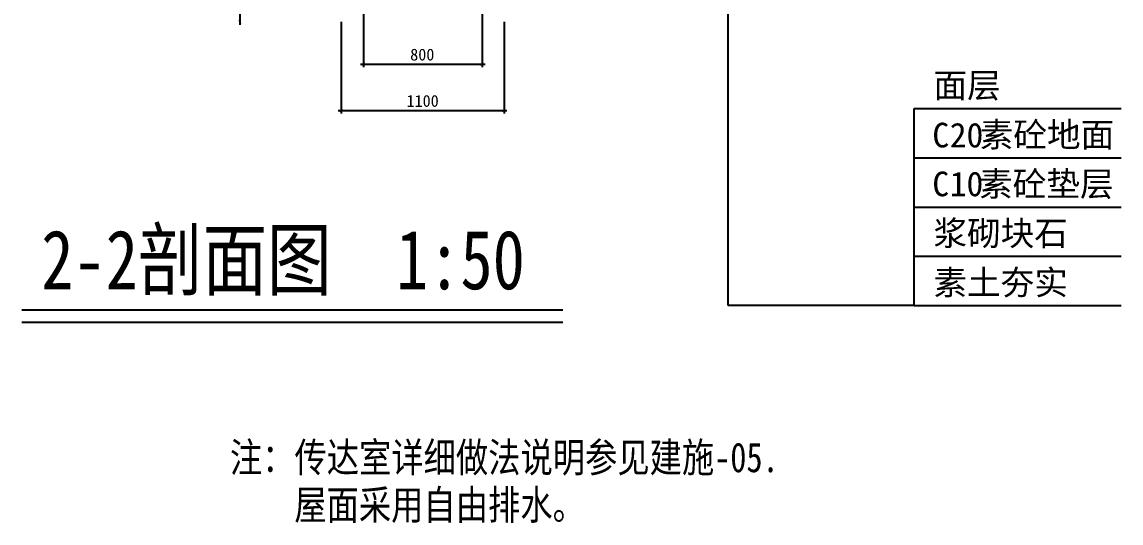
# Model space of a CAD drawing. Extents: x -747684 to -328837, y -438585 to -235181.
# Drawn here: x -339299 to -331870, y -252407 to -249017 of the extents above; entities that cross this region are included whole.
import ezdxf

# ---------------------------------------------------------------- set-up
doc = ezdxf.new("R2010")
doc.units = 0
doc.header["$LTSCALE"] = 100
doc.header["$MEASUREMENT"] = 0
doc.layers.get('0').update_dxf_attribs({"linetype": 'CONTINUOUS'})
doc.layers.get('DEFPOINTS').update_dxf_attribs({"linetype": 'CONTINUOUS'})
doc.layers.add('INSERT', color=7, linetype='CONTINUOUS')
doc.styles.get("Standard").update_dxf_attribs({"font": 'SimSun.ttf'})

# ---------------------------------------------------------------- blocks, each defined once
blk = doc.blocks.new('_ARCHTICK')
at = {"color": 0, "linetype": 'BYBLOCK', "const_width": 0.15}
blk.add_lwpolyline([(-0.5, -0.5), (0.5, 0.5)], dxfattribs=at)

msp = doc.modelspace()

# ---------------------------------------------------------------- linework, layer by layer
at = {"color": 2, "linetype": 'BYBLOCK'}
for p, q in [((-337826.9, -248227.2), (-337826.9, -249037.2)), ((-336990.7, -248467.2), (-336990.7, -249322.8)), ((-336188.9, -248462.7), (-336188.9, -249322.8)), ((-337140.7, -249017.2), (-337140.7, -249637.1)), ((-336040.7, -249017.2), (-336040.7, -249637.1)), ((-337010.7, -249302.8), (-336168.9, -249302.8)), ((-337160.7, -249617.1), (-336020.7, -249617.1))]:
    msp.add_line(p, q, dxfattribs=at)
at = {"color": 2, "linetype": 'CONTINUOUS'}
for p, q in [((-333269.2, -250936, -857.1), (-333269.2, -249602.7, -857.1)), ((-333269.2, -249602.7, -857.1), (-331870.1, -249602.7, -857.1)), ((-333269.2, -249936, -857.1), (-331870.1, -249936, -857.1)), ((-333269.2, -250269.3, -857.1), (-331870.1, -250269.3, -857.1)), ((-333269.2, -250602.7, -857.1), (-331870.1, -250602.7, -857.1)), ((-333269.2, -250936, -857.1), (-331870.1, -250936, -857.1))]:
    msp.add_line(p, q, dxfattribs=at)
at = {"color": 0, "linetype": 'BYBLOCK', "const_width": 3}
for points in [[(-336980.7, -249292.8), (-337000.7, -249312.8)], [(-336198.9, -249312.8), (-336178.9, -249292.8)]]:
    msp.add_lwpolyline(points, dxfattribs=at)
at = {"layer": 'DEFPOINTS', "color": 0, "linetype": 'BYBLOCK'}
for p in [(-336188.9, -249302.8), (-336040.7, -249617.1)]:
    msp.add_point(p, dxfattribs=at)
at = {"layer": 'INSERT', "color": 2}
for p, q in [((-334526.3, -250936, -857.1), (-334526.3, -247653.3, -857.1)), ((-333269.2, -250936, -857.1), (-334526.3, -250936, -857.1))]:
    msp.add_line(p, q, dxfattribs=at)
at = {"layer": 'INSERT', "color": 4}
msp.add_line((-339298.9, -250965.4, -1047.6), (-335644.1, -250965.4, -1047.6), dxfattribs=at)
at = {"layer": 'INSERT', "color": 7}
msp.add_line((-339298.9, -251047, -1047.6), (-335644.1, -251047, -1047.6), dxfattribs=at)

# ---------------------------------------------------------------- block references
at = {"color": 2, "linetype": 'BYBLOCK', "xscale": 20, "yscale": 20, "zscale": 20}
for p, rotation in [((-337826.9, -249017.2), 270), ((-337140.7, -249617.1), 180)]:
    msp.add_blockref('_ARCHTICK', p, dxfattribs=dict(at, rotation=rotation))
msp.add_blockref('_ARCHTICK', (-336040.7, -249617.1), dxfattribs=at)

# ---------------------------------------------------------------- texts
for s, height, p in [('面层', 166.67, (-333138.1, -249529.5, -857.1)), ('素砼地面', 166.67, (-332825.1, -249862.8, -857.1)), ('C', 166.7, (-333145.2, -249865.9, -857.1)), ('20', 166.67, (-333027.7, -249865.9, -857.1)), ('C', 166.7, (-333145.2, -250196.2, -857.1)), ('10', 166.67, (-333027.7, -250196.2, -857.1)), ('素砼垫层', 166.67, (-332829.7, -250196.2, -857.1)), ('浆砌块石', 166.67, (-333138.1, -250529.5, -857.1)), ('素土夯实', 166.67, (-333138.1, -250862.8, -857.1))]:
    msp.add_text(s, height=height).set_placement(p)
at = {"width": 0.8}
for s, height, p in [('2-2剖面图  1:50', 400, (-339168.3, -250825.5, -5390.5)), ('注：传达室详细做法说明参见建施-05.', 200, (-337893.4, -252063, -8047.6)), ('    屋面采用自由排水。', 200, (-337893.4, -252383.9, -8047.6))]:
    msp.add_text(s, height=height, dxfattribs=at).set_placement(p)
at = {"color": 9, "linetype": 'BYBLOCK', "insert": (-336590.7, -249552.1), "char_height": 80, "attachment_point": 5}
msp.add_mtext('\\A1;1100', dxfattribs=at)
at = {"layer": 'INSERT', "color": 9}
msp.add_text('800', height=80, dxfattribs=at).set_placement((-336674.7, -249277.8))

doc.saveas('drawing.dxf')
